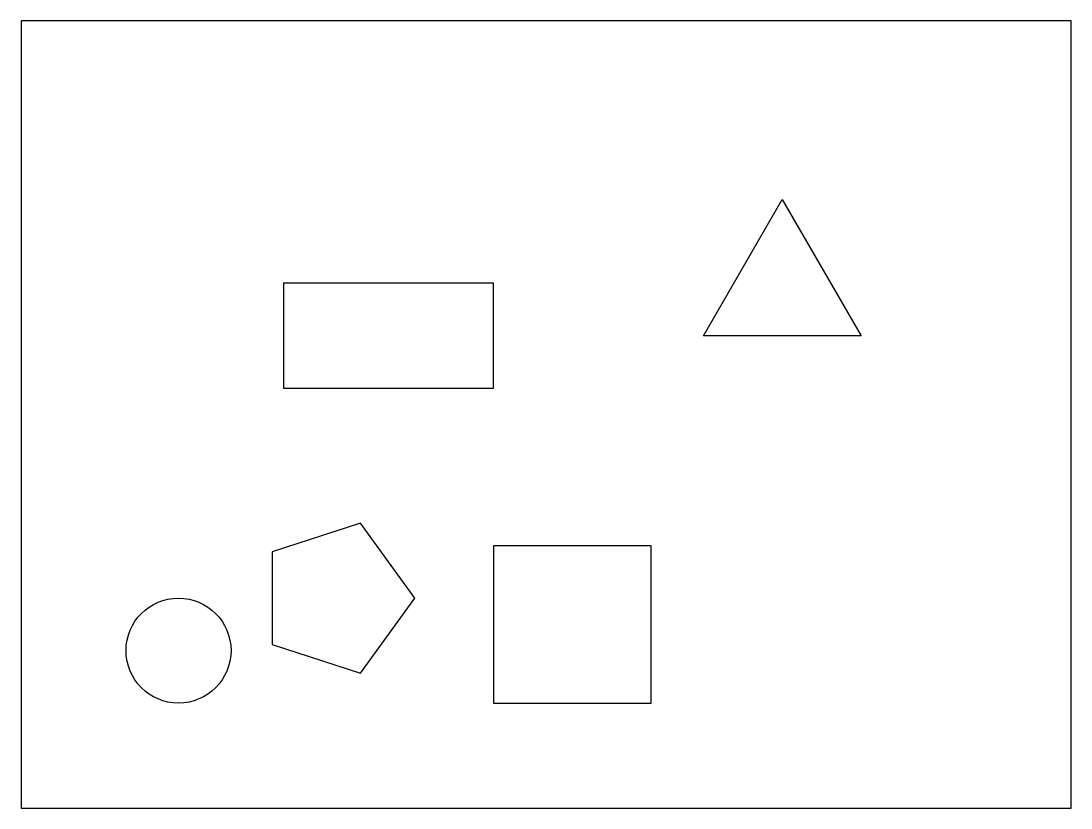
# Model space of a CAD drawing. Header units: millimetres. Extents: x 10 to 210, y 10 to 160.
import ezdxf

# ---------------------------------------------------------------- set-up
doc = ezdxf.new("R2010")
doc.units = ezdxf.units.MM

msp = doc.modelspace()

# ---------------------------------------------------------------- linework, layer by layer
for points in [[(10, 10), (210, 10), (210, 160), (10, 160), (10, 10)], [(140, 100), (155, 125.98), (170, 100), (140, 100)], [(60, 90), (100, 90), (100, 110), (60, 110), (60, 90)], [(85, 50), (74.64, 64.27), (57.86, 58.82), (57.86, 41.18), (74.64, 35.73), (85, 50)], [(100, 30), (130, 30), (130, 60), (100, 60), (100, 30)]]:
    msp.add_lwpolyline(points, close=True)
msp.add_circle((40, 40), 10)

doc.saveas('drawing.dxf')
